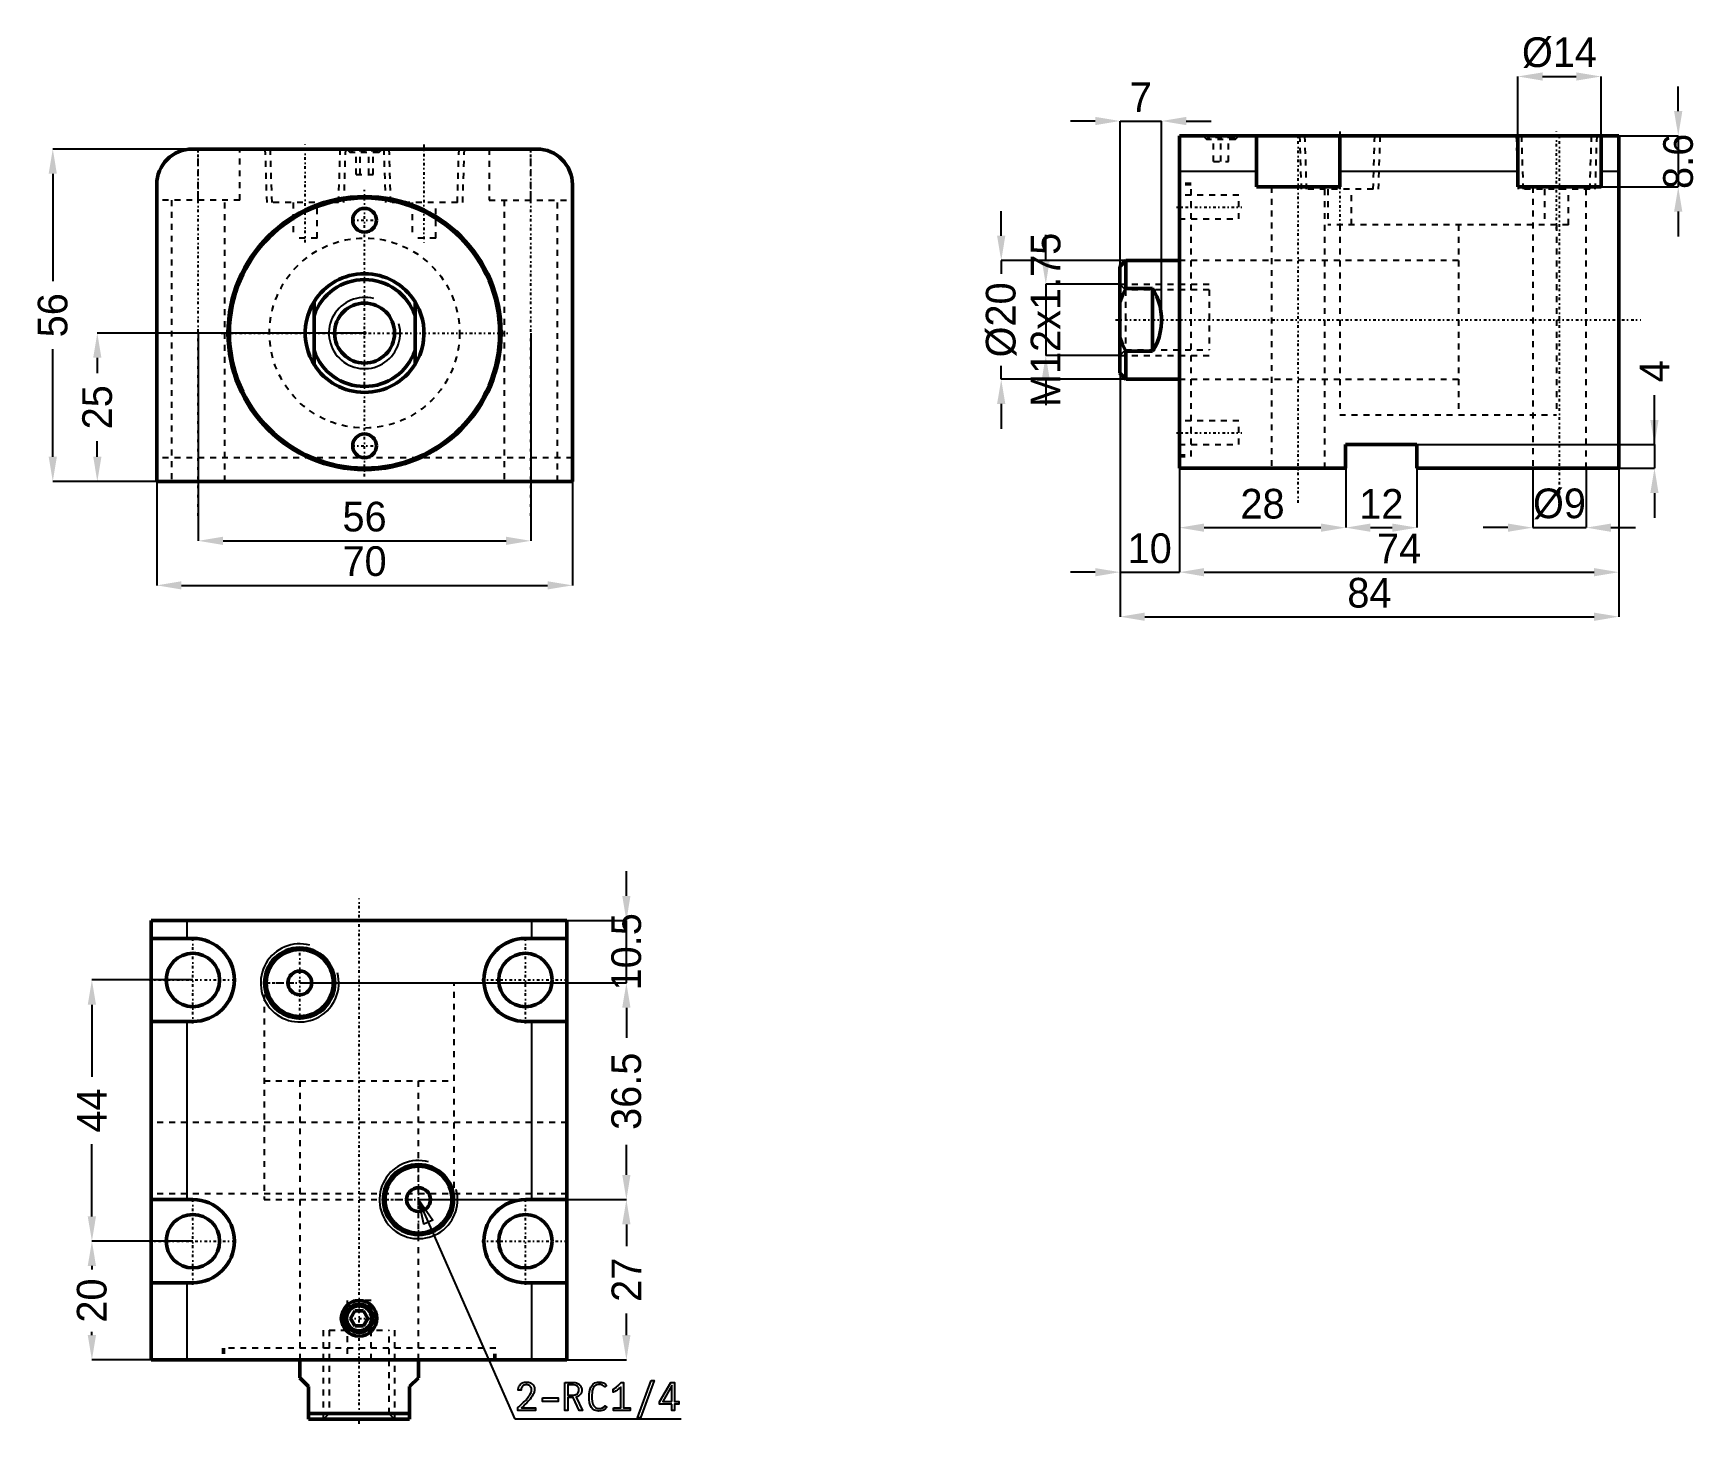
# Model space of a CAD drawing. Header units: millimetres. Extents: x -56 to 224, y -184 to 50.
import ezdxf

# ---------------------------------------------------------------- set-up
doc = ezdxf.new("R2010")
doc.units = ezdxf.units.MM
doc.linetypes.add('Center', pattern=[1.5, 0.45, -0.5, 0.05, -0.5])
doc.linetypes.add('Dashed', pattern=[2, 1, -1])
for name, color, linetype, lineweight in [('2d ConnectionPoints', 7, 'Continuous', 50), ('AM_0', 7, 'Continuous', 50), ('AM_4', 3, 'Continuous', 25), ('AM_5', 3, 'Continuous', 25), ('AM_7', 7, 'Center', 25), ('AM_9', 6, 'Dashed', 25)]:
    doc.layers.add(name, color=color, linetype=linetype, lineweight=lineweight)
doc.dimstyles.new('ISO-25', dxfattribs={"dimtxt": 2.5, "dimasz": 2.5, "dimexe": 1.25, "dimexo": 0.625, "dimtad": 1, "dimtxsty": 'Standard', "dimcen": 2.5, "dimadec": 0, "dimazin": 0, "dimtfac": 1, "dimtmove": 0, "dimatfit": 3, "dimfxl": 1, "dimarcsym": 0})

# ---------------------------------------------------------------- blocks, each defined once
blk = doc.blocks.new('1_RODcxhc_a_sd_32_20_IN_0_in_CXHC_A_IN_LA_32_20ST_0__CN_0')
at = {"layer": 'AM_0'}
for p, q in [((-8.5, -5.27), (-8.5, 5.27)), ((8.5, 5.27), (8.5, -5.27))]:
    blk.add_line(p, q, dxfattribs=at)
for points in [[(-8.5, 5.27), (-8.93, 4.51), (-9.29, 3.71), (-9.57, 2.89), (-9.79, 2.04), (-9.93, 1.18), (-10, 0.31), (-9.98, -0.56), (-9.9, -1.43), (-9.74, -2.29), (-9.5, -3.13), (-9.19, -3.94), (-8.81, -4.73), (-8.5, -5.27)], [(8.5, -5.27), (8.93, -4.51), (9.29, -3.71), (9.57, -2.89), (9.79, -2.04), (9.93, -1.18), (10, -0.31), (9.98, 0.56), (9.9, 1.43), (9.74, 2.29), (9.5, 3.13), (9.19, 3.94), (8.81, 4.73), (8.5, 5.27)]]:
    blk.add_lwpolyline(points, dxfattribs=at)
blk.add_circle((0, 0), 5.05, dxfattribs=at)
for radius, start, end in [(10, 31.7883, 148.2117), (9, 19.1881, 160.8119), (9, 199.1881, 340.8119), (10, 211.7883, 328.2117)]:
    blk.add_arc((0, 0), radius, start, end, dxfattribs=at)
at = {"layer": 'AM_5'}
blk.add_arc((0, 0), 6, 75, 15, dxfattribs=at)
blk = doc.blocks.new('2_bodycxhc_la_a_32_20_0_in_CXHC_A_IN_LA_32_20ST_0__CN_0')
at = {"layer": 'AM_0'}
for p, q in [((29, 31), (-29, 31)), ((-35, 25), (-35, -25)), ((35, -25), (35, 25)), ((-35, -25), (35, -25))]:
    blk.add_line(p, q, dxfattribs=at)
for centre, radius in [((0, 0), 23), ((0, 0), 22.75), ((0, 19), 2), ((0, -19), 2)]:
    blk.add_circle(centre, radius, dxfattribs=at)
for centre, start, end in [((-29, 25), 90, 180), ((29, 25), 0, 90)]:
    blk.add_arc(centre, 6, start, end, dxfattribs=at)
at = {"layer": 'AM_5', "linetype": 'Dashed'}
for p, q in [((-16.77, 31), (-16.48, 22)), ((-3.23, 31), (-3.52, 22)), ((3.23, 31), (3.52, 22)), ((16.77, 31), (16.48, 22))]:
    blk.add_line(p, q, dxfattribs=at)
at = {"layer": 'AM_7'}
for p, q in [((-10, 15.25), (-10, 31.75)), ((0, 31.03), (0, 30.37)), ((10, 31.75), (10, 15.25)), ((-28, -30.8), (-28, 30.8)), ((28, -30.8), (28, 30.8)), ((0, -24.15), (0, 24.15)), ((-2.1, 19), (2.1, 19)), ((-24.15, 0), (24.15, 0)), ((-2.1, -19), (2.1, -19))]:
    blk.add_line(p, q, dxfattribs=at)
at = {"layer": 'AM_9'}
for p, q in [((-28, 22.4), (-28, 31)), ((-21, 22.4), (-21, 31)), ((-15.91, 31), (-15.63, 22)), ((-4.37, 22), (-4.09, 31)), ((-3, 31), (-2.4, 30.4)), ((2.4, 30.4), (3, 31)), ((4.09, 31), (4.37, 22)), ((15.63, 22), (15.91, 31)), ((21, 31), (21, 22.4)), ((28, 22.4), (28, 31)), ((-2.1, 30.7), (-2.4, 30.4)), ((2.4, 30.4), (-2.4, 30.4)), ((2.1, 30.7), (-2.1, 30.7)), ((-1.44, 26.7), (-1.44, 30.7)), ((-0.72, 26.7), (-0.72, 30.7)), ((0.72, 26.7), (0.72, 30.7)), ((1.44, 26.7), (1.44, 30.7)), ((2.4, 30.4), (2.1, 30.7)), ((-1.44, 26.7), (1.44, 26.7)), ((-21, 22.4), (-35, 22.4)), ((-32.5, 22.4), (-32.5, -25)), ((-23.5, -25), (-23.5, 22.4)), ((-4.37, 22), (-15.63, 22)), ((-12, 22), (-12, 16)), ((-8, 16), (-8, 22)), ((15.63, 22), (4.37, 22)), ((8, 22), (8, 16)), ((12, 16), (12, 22)), ((21, 22.4), (35, 22.4)), ((23.5, 22.4), (23.5, -25)), ((32.5, -25), (32.5, 22.4)), ((-8, 16), (-12, 16)), ((12, 16), (8, 16)), ((35, -21), (-35, -21))]:
    blk.add_line(p, q, dxfattribs=at)
blk.add_circle((0, 0), 16, dxfattribs=at)
blk = doc.blocks.new('*D3')
at = {"layer": 'AM_5', "color": 0, "lineweight": -2}
for p, q in [((-35, -25), (-35, -42.5)), ((35, -25), (35, -42.5)), ((-30.83, -42.5), (30.83, -42.5))]:
    blk.add_line(p, q, dxfattribs=at)
at = {"layer": 'AM_5', "color": 0}
for points in [[(-30.83, -41.81), (-30.83, -43.19), (-35, -42.5)], [(30.83, -43.19), (30.83, -41.81), (35, -42.5)]]:
    blk.add_solid(points, dxfattribs=at)
at = {"layer": 'Defpoints', "color": 0}
for p in [(-35, -25), (35, -25), (35, -42.5)]:
    blk.add_point(p, dxfattribs=at)
at = {"layer": 'AM_5', "color": 0, "insert": (0, -38.45), "char_height": 5, "attachment_point": 5}
blk.add_mtext('70', dxfattribs=at)
blk = doc.blocks.new('*D4')
at = {"layer": 'AM_5', "color": 0, "lineweight": -2}
for p, q in [((-28, 0), (-28, -35)), ((28, 0), (28, -35)), ((-23.83, -35), (23.83, -35))]:
    blk.add_line(p, q, dxfattribs=at)
at = {"layer": 'AM_5', "color": 0}
for points in [[(-23.83, -34.31), (-23.83, -35.69), (-28, -35)], [(23.83, -35.69), (23.83, -34.31), (28, -35)]]:
    blk.add_solid(points, dxfattribs=at)
at = {"layer": 'Defpoints', "color": 0}
for p in [(-28, 0), (28, 0), (28, -35)]:
    blk.add_point(p, dxfattribs=at)
at = {"layer": 'AM_5', "color": 0, "insert": (0, -30.95), "char_height": 5, "attachment_point": 5}
blk.add_mtext('56', dxfattribs=at)
blk = doc.blocks.new('*D5')
at = {"layer": 'AM_5', "color": 0, "lineweight": -2}
for p, q in [((-29, 31), (-52.5, 31)), ((-52.5, 26.83), (-52.5, 8.72)), ((-52.5, -20.83), (-52.5, -2.72)), ((-35, -25), (-52.5, -25))]:
    blk.add_line(p, q, dxfattribs=at)
at = {"layer": 'AM_5', "color": 0}
for points in [[(-51.81, 26.83), (-53.19, 26.83), (-52.5, 31)], [(-53.19, -20.83), (-51.81, -20.83), (-52.5, -25)]]:
    blk.add_solid(points, dxfattribs=at)
at = {"layer": 'Defpoints', "color": 0}
for p in [(-52.5, 31), (-29, 31), (-35, -25)]:
    blk.add_point(p, dxfattribs=at)
at = {"layer": 'AM_5', "color": 0, "insert": (-52.5, 3), "char_height": 5, "attachment_point": 5, "rotation": 90}
blk.add_mtext('56', dxfattribs=at)
blk = doc.blocks.new('*D6')
at = {"layer": 'AM_5', "color": 0, "lineweight": -2}
for p, q in [((0, 0), (-45, 0)), ((-45, -4.17), (-45, -6.78)), ((-45, -20.83), (-45, -18.22)), ((-35, -25), (-45, -25))]:
    blk.add_line(p, q, dxfattribs=at)
at = {"layer": 'AM_5', "color": 0}
for points in [[(-44.31, -4.17), (-45.69, -4.17), (-45, 0)], [(-45.69, -20.83), (-44.31, -20.83), (-45, -25)]]:
    blk.add_solid(points, dxfattribs=at)
at = {"layer": 'Defpoints', "color": 0}
for p in [(-45, 0), (0, 0), (-35, -25)]:
    blk.add_point(p, dxfattribs=at)
at = {"layer": 'AM_5', "color": 0, "insert": (-45, -12.5), "char_height": 5, "attachment_point": 5, "rotation": 90}
blk.add_mtext('25', dxfattribs=at)
blk = doc.blocks.new('1_RODcxhc_a_sd_32_20_IN_0_in_CXHC_A_IN_LA_32_20ST_0__CN_2')
at = {"layer": 'AM_0'}
for p, q in [((-9, 10), (-10, 9)), ((-10, 9), (-10, -9)), ((0, 10), (-9, 10)), ((-9, 10), (-9, 5.27)), ((-4.5, 5.27), (-9, 5.27)), ((-4.5, 5.27), (-4.5, -5.27)), ((-9, -5.27), (-4.5, -5.27)), ((-9, -5.27), (-9, -10)), ((-10, -9), (-9, -10)), ((-9, -10), (0, -10))]:
    blk.add_line(p, q, dxfattribs=at)
for points in [[(-9, 5.27), (-9.55, 4.14), (-10, 2.96)], [(-4.5, -5.27), (-4.07, -4.51), (-3.71, -3.71), (-3.43, -2.89), (-3.21, -2.04), (-3.07, -1.18), (-3, -0.31), (-3.02, 0.56), (-3.1, 1.43), (-3.26, 2.29), (-3.5, 3.13), (-3.81, 3.94), (-4.19, 4.73), (-4.5, 5.27)], [(-10, -2.96), (-9.55, -4.13), (-9, -5.27)]]:
    blk.add_lwpolyline(points, dxfattribs=at)
at = {"layer": 'AM_5', "linetype": 'Dashed'}
for p, q in [((-10, 6), (5, 6)), ((-10, -6), (5, -6))]:
    blk.add_line(p, q, dxfattribs=at)
at = {"layer": 'AM_9'}
for p, q in [((63.5, 16), (47, 16)), ((47, 16), (47, -16)), ((63.5, 16), (63.5, -16)), ((47, 10), (0, 10)), ((-9.05, 5.05), (-10, 6)), ((5, 5.05), (-9.05, 5.05)), ((-9.05, 5.05), (-9.05, -5.05)), ((5, 5.05), (5, -5.05)), ((-10, -6), (-9.05, -5.05)), ((-9.05, -5.05), (5, -5.05)), ((0, -10), (47, -10)), ((47, -16), (63.5, -16))]:
    blk.add_line(p, q, dxfattribs=at)
blk = doc.blocks.new('2_bodycxhc_la_a_32_20_0_in_CXHC_A_IN_LA_32_20ST_0__CN_2')
at = {"layer": 'AM_0'}
for p, q in [((74, 31), (0, 31)), ((0, -25), (0, 31)), ((13, 22.4), (13, 31)), ((27, 31), (27, 22.4)), ((57, 22.4), (57, 31)), ((71, 31), (71, 22.4)), ((74, -25), (74, 31)), ((27, 22.4), (13, 22.4)), ((71, 22.4), (57, 22.4)), ((28, -21), (28, -25)), ((40, -21), (28, -21)), ((40, -25), (40, -21)), ((28, -25), (0, -25)), ((74, -25), (40, -25))]:
    blk.add_line(p, q, dxfattribs=at)
at = {"layer": 'AM_4'}
for p, q in [((13, 25), (0, 25)), ((57, 25), (27, 25)), ((74, 25), (71, 25))]:
    blk.add_line(p, q, dxfattribs=at)
at = {"layer": 'AM_5', "linetype": 'Dashed'}
for p, q in [((20.23, 31), (20.52, 22)), ((33.77, 31), (33.48, 22)), ((56.73, 31), (57.02, 22)), ((70.27, 31), (69.98, 22))]:
    blk.add_line(p, q, dxfattribs=at)
at = {"layer": 'AM_7'}
for p, q in [((7, 31.03), (7, 30.37)), ((27, 31.75), (27, 15.25)), ((63.5, 15.25), (63.5, 31.75)), ((20, -30.8), (20, 30.8)), ((64, -30.8), (64, 30.8)), ((-0.5, 19), (10.5, 19)), ((-10.75, 0), (77.7, 0)), ((-0.5, -19), (10.5, -19))]:
    blk.add_line(p, q, dxfattribs=at)
at = {"layer": 'AM_9'}
for p, q in [((4, 31), (4.6, 30.4)), ((9.4, 30.4), (10, 31)), ((21.09, 31), (21.37, 22)), ((32.63, 22), (32.91, 31)), ((57.59, 31), (57.87, 22)), ((69.13, 22), (69.41, 31)), ((4.9, 30.7), (4.6, 30.4)), ((9.4, 30.4), (4.6, 30.4)), ((9.1, 30.7), (4.9, 30.7)), ((5.75, 26.7), (5.75, 30.7)), ((7, 26.7), (7, 30.7)), ((8.25, 26.7), (8.25, 30.7)), ((9.4, 30.4), (9.1, 30.7)), ((5.75, 26.7), (8.25, 26.7)), ((2, 23), (0, 23)), ((2, 22.75), (0, 22.75)), ((2, -23), (2, 23)), ((10, 21), (0, 21)), ((10, 17), (10, 21)), ((15.5, 22.4), (15.5, -25)), ((32.63, 22), (21.37, 22)), ((24.5, -25), (24.5, 22.4)), ((25, 22), (25, 16)), ((29, 16), (29, 22)), ((69.13, 22), (57.87, 22)), ((59.5, 22.4), (59.5, -25)), ((61.5, 22), (61.5, 16)), ((65.5, 16), (65.5, 22)), ((68.5, -25), (68.5, 22.4)), ((0, 17), (10, 17)), ((65.5, 16), (25, 16)), ((27, 16), (27, -16)), ((63.5, 16), (63.5, -16)), ((27, 10), (0, 10)), ((0, -10), (27, -10)), ((27, -16), (63.5, -16)), ((10, -17), (0, -17)), ((10, -21), (10, -17)), ((0, -21), (10, -21)), ((0, -22.75), (2, -22.75)), ((0, -23), (2, -23))]:
    blk.add_line(p, q, dxfattribs=at)
blk = doc.blocks.new('*D22')
at = {"layer": 'AM_5', "color": 0, "lineweight": -2}
for p, q in [((165.21, -18.78), (165.21, -32.78)), ((137.21, -22.78), (137.21, -32.78)), ((141.37, -32.78), (161.04, -32.78))]:
    blk.add_line(p, q, dxfattribs=at)
at = {"layer": 'AM_5', "color": 0}
for points in [[(141.37, -32.09), (141.37, -33.48), (137.21, -32.78)], [(161.04, -33.48), (161.04, -32.09), (165.21, -32.78)]]:
    blk.add_solid(points, dxfattribs=at)
at = {"layer": 'Defpoints', "color": 0}
for p in [(165.21, -18.78), (137.21, -22.78), (165.21, -32.78)]:
    blk.add_point(p, dxfattribs=at)
at = {"layer": 'AM_5', "color": 0, "insert": (151.21, -28.78), "char_height": 5, "attachment_point": 5}
blk.add_mtext('28', dxfattribs=at)
blk = doc.blocks.new('*D23')
at = {"layer": 'AM_5', "color": 0, "lineweight": -2}
for p, q in [((137.21, -22.78), (137.21, -40.28)), ((211.21, -22.78), (211.21, -40.28)), ((141.37, -40.28), (207.04, -40.28))]:
    blk.add_line(p, q, dxfattribs=at)
at = {"layer": 'AM_5', "color": 0}
for points in [[(141.37, -39.59), (141.37, -40.98), (137.21, -40.28)], [(207.04, -40.98), (207.04, -39.59), (211.21, -40.28)]]:
    blk.add_solid(points, dxfattribs=at)
at = {"layer": 'Defpoints', "color": 0}
for p in [(137.21, -22.78), (211.21, -22.78), (211.21, -40.28)]:
    blk.add_point(p, dxfattribs=at)
at = {"layer": 'AM_5', "color": 0, "insert": (174.21, -36.28), "char_height": 5, "attachment_point": 5}
blk.add_mtext('74', dxfattribs=at)
blk = doc.blocks.new('*D24')
at = {"layer": 'AM_5', "color": 0, "lineweight": -2}
for p, q in [((127.21, 2.22), (127.21, -47.78)), ((211.21, -22.78), (211.21, -47.78)), ((131.37, -47.78), (207.04, -47.78))]:
    blk.add_line(p, q, dxfattribs=at)
at = {"layer": 'AM_5', "color": 0}
for points in [[(131.37, -47.09), (131.37, -48.48), (127.21, -47.78)], [(207.04, -48.48), (207.04, -47.09), (211.21, -47.78)]]:
    blk.add_solid(points, dxfattribs=at)
at = {"layer": 'Defpoints', "color": 0}
for p in [(127.21, 2.22), (211.21, -22.78), (211.21, -47.78)]:
    blk.add_point(p, dxfattribs=at)
at = {"layer": 'AM_5', "color": 0, "insert": (169.21, -43.78), "char_height": 5, "attachment_point": 5}
blk.add_mtext('84', dxfattribs=at)
blk = doc.blocks.new('*D25')
at = {"layer": 'AM_5', "color": 0, "lineweight": -2}
for p, q in [((165.21, -18.78), (165.21, -32.78)), ((177.21, -22.78), (177.21, -32.78)), ((169.37, -32.78), (173.04, -32.78))]:
    blk.add_line(p, q, dxfattribs=at)
at = {"layer": 'AM_5', "color": 0}
for points in [[(169.37, -32.09), (169.37, -33.48), (165.21, -32.78)], [(173.04, -33.48), (173.04, -32.09), (177.21, -32.78)]]:
    blk.add_solid(points, dxfattribs=at)
at = {"layer": 'Defpoints', "color": 0}
for p in [(165.21, -18.78), (177.21, -22.78), (177.21, -32.78)]:
    blk.add_point(p, dxfattribs=at)
at = {"layer": 'AM_5', "color": 0, "insert": (171.21, -28.78), "char_height": 5, "attachment_point": 5}
blk.add_mtext('12', dxfattribs=at)
blk = doc.blocks.new('*D26')
at = {"layer": 'AM_5', "color": 0, "lineweight": -2}
for p, q in [((217.21, -18.78), (217.21, -10.45)), ((165.21, -18.78), (217.21, -18.78)), ((217.21, -18.78), (217.21, -22.78)), ((177.21, -22.78), (217.21, -22.78)), ((217.21, -26.95), (217.21, -31.12))]:
    blk.add_line(p, q, dxfattribs=at)
at = {"layer": 'AM_5', "color": 0}
for points in [[(216.51, -14.62), (217.9, -14.62), (217.21, -18.78)], [(217.9, -26.95), (216.51, -26.95), (217.21, -22.78)]]:
    blk.add_solid(points, dxfattribs=at)
at = {"layer": 'Defpoints', "color": 0}
for p in [(165.21, -18.78), (177.21, -22.78), (217.21, -22.78)]:
    blk.add_point(p, dxfattribs=at)
at = {"layer": 'AM_5', "color": 0, "insert": (217.21, -6.45), "char_height": 5, "attachment_point": 5, "rotation": 90}
blk.add_mtext('4', dxfattribs=at)
blk = doc.blocks.new('*D27')
at = {"layer": 'AM_5', "color": 0, "lineweight": -2}
for p, q in [((196.71, -22.78), (196.71, -32.78)), ((205.71, -22.78), (205.71, -32.78)), ((192.54, -32.78), (188.37, -32.78)), ((196.71, -32.78), (205.71, -32.78)), ((209.87, -32.78), (214.04, -32.78))]:
    blk.add_line(p, q, dxfattribs=at)
at = {"layer": 'AM_5', "color": 0}
for points in [[(192.54, -33.48), (192.54, -32.09), (196.71, -32.78)], [(209.87, -32.09), (209.87, -33.48), (205.71, -32.78)]]:
    blk.add_solid(points, dxfattribs=at)
at = {"layer": 'Defpoints', "color": 0}
for p in [(196.71, -22.78), (205.71, -22.78), (205.71, -32.78)]:
    blk.add_point(p, dxfattribs=at)
at = {"layer": 'AM_5', "color": 0, "insert": (201.21, -28.78), "char_height": 5, "attachment_point": 5}
blk.add_mtext('Ø9', dxfattribs=at)
blk = doc.blocks.new('*D28')
at = {"layer": 'AM_5', "color": 0, "lineweight": -2}
for p, q in [((194.21, 33.22), (194.21, 43.22)), ((198.37, 43.22), (204.04, 43.22)), ((208.21, 33.22), (208.21, 43.22))]:
    blk.add_line(p, q, dxfattribs=at)
at = {"layer": 'AM_5', "color": 0}
for points in [[(198.37, 43.91), (198.37, 42.52), (194.21, 43.22)], [(204.04, 42.52), (204.04, 43.91), (208.21, 43.22)]]:
    blk.add_solid(points, dxfattribs=at)
at = {"layer": 'Defpoints', "color": 0}
for p in [(208.21, 43.22), (194.21, 33.22), (208.21, 33.22)]:
    blk.add_point(p, dxfattribs=at)
at = {"layer": 'AM_5', "color": 0, "insert": (201.21, 47.22), "char_height": 5, "attachment_point": 5}
blk.add_mtext('Ø14', dxfattribs=at)
blk = doc.blocks.new('*D29')
at = {"layer": 'AM_5', "color": 0, "lineweight": -2}
for p, q in [((221.21, 37.38), (221.21, 41.55)), ((208.21, 33.22), (221.21, 33.22)), ((221.21, 33.22), (221.21, 24.62)), ((208.21, 24.62), (221.21, 24.62)), ((221.21, 20.45), (221.21, 16.28))]:
    blk.add_line(p, q, dxfattribs=at)
at = {"layer": 'AM_5', "color": 0}
for points in [[(220.51, 37.38), (221.9, 37.38), (221.21, 33.22)], [(221.9, 20.45), (220.51, 20.45), (221.21, 24.62)]]:
    blk.add_solid(points, dxfattribs=at)
at = {"layer": 'Defpoints', "color": 0}
for p in [(208.21, 33.22), (208.21, 24.62), (221.21, 24.62)]:
    blk.add_point(p, dxfattribs=at)
at = {"layer": 'AM_5', "color": 0, "insert": (221.21, 28.92), "char_height": 5, "attachment_point": 5, "rotation": 90}
blk.add_mtext('8.6', dxfattribs=at)
blk = doc.blocks.new('*D30')
at = {"layer": 'AM_5', "color": 0, "lineweight": -2}
for p, q in [((127.21, 2.22), (127.21, -40.28)), ((137.21, -22.78), (137.21, -40.28)), ((123.04, -40.28), (118.87, -40.28)), ((127.21, -40.28), (137.21, -40.28)), ((141.37, -40.28), (145.54, -40.28))]:
    blk.add_line(p, q, dxfattribs=at)
at = {"layer": 'AM_5', "color": 0}
for points in [[(123.04, -40.98), (123.04, -39.59), (127.21, -40.28)], [(141.37, -39.59), (141.37, -40.98), (137.21, -40.28)]]:
    blk.add_solid(points, dxfattribs=at)
at = {"layer": 'Defpoints', "color": 0}
for p in [(127.21, 2.22), (137.21, -22.78), (137.21, -40.28)]:
    blk.add_point(p, dxfattribs=at)
at = {"layer": 'AM_5', "color": 0, "insert": (132.21, -36.28), "char_height": 5, "attachment_point": 5}
blk.add_mtext('10', dxfattribs=at)
blk = doc.blocks.new('*D31')
at = {"layer": 'AM_5', "color": 0, "lineweight": -2}
for p, q in [((123.04, 35.72), (118.87, 35.72)), ((127.21, 2.22), (127.21, 35.72)), ((127.21, 35.72), (134.21, 35.72)), ((134.21, 2.22), (134.21, 35.72)), ((138.37, 35.72), (142.54, 35.72))]:
    blk.add_line(p, q, dxfattribs=at)
at = {"layer": 'AM_5', "color": 0}
for points in [[(123.04, 35.02), (123.04, 36.41), (127.21, 35.72)], [(138.37, 36.41), (138.37, 35.02), (134.21, 35.72)]]:
    blk.add_solid(points, dxfattribs=at)
at = {"layer": 'Defpoints', "color": 0}
for p in [(134.21, 35.72), (127.21, 2.22), (134.21, 2.22)]:
    blk.add_point(p, dxfattribs=at)
at = {"layer": 'AM_5', "color": 0, "insert": (130.71, 39.72), "char_height": 5, "attachment_point": 5}
blk.add_mtext('7', dxfattribs=at)
blk = doc.blocks.new('*D32')
at = {"layer": 'AM_5', "color": 0, "lineweight": -2}
for p, q in [((107.21, 16.38), (107.21, 20.55)), ((128.21, 12.22), (107.21, 12.22)), ((107.21, 12.22), (107.21, 9.97)), ((107.21, -7.78), (107.21, -5.53)), ((128.21, -7.78), (107.21, -7.78)), ((107.21, -11.95), (107.21, -16.12))]:
    blk.add_line(p, q, dxfattribs=at)
at = {"layer": 'AM_5', "color": 0}
for points in [[(106.51, 16.38), (107.9, 16.38), (107.21, 12.22)], [(107.9, -11.95), (106.51, -11.95), (107.21, -7.78)]]:
    blk.add_solid(points, dxfattribs=at)
at = {"layer": 'Defpoints', "color": 0}
for p in [(107.21, 12.22), (128.21, 12.22), (128.21, -7.78)]:
    blk.add_point(p, dxfattribs=at)
at = {"layer": 'AM_5', "color": 0, "insert": (107.21, 2.22), "char_height": 5, "attachment_point": 5, "rotation": 90}
blk.add_mtext('Ø20', dxfattribs=at)
blk = doc.blocks.new('*D33')
at = {"layer": 'AM_5', "color": 0, "lineweight": -2}
for p, q in [((114.71, 12.38), (114.71, 16.55)), ((127.21, 8.22), (114.71, 8.22)), ((114.71, 8.22), (114.71, -3.78)), ((127.21, -3.78), (114.71, -3.78)), ((114.71, -7.95), (114.71, -12.12))]:
    blk.add_line(p, q, dxfattribs=at)
at = {"layer": 'AM_5', "color": 0}
for points in [[(114.01, 12.38), (115.4, 12.38), (114.71, 8.22)], [(115.4, -7.95), (114.01, -7.95), (114.71, -3.78)]]:
    blk.add_solid(points, dxfattribs=at)
at = {"layer": 'Defpoints', "color": 0}
for p in [(127.21, 8.22), (114.71, -3.78), (127.21, -3.78)]:
    blk.add_point(p, dxfattribs=at)
at = {"layer": 'AM_5', "color": 0, "insert": (114.71, 2.22), "char_height": 5, "attachment_point": 5, "rotation": 90}
blk.add_mtext('M12x1.75', dxfattribs=at)
blk = doc.blocks.new('1_RODcxhc_a_sd_32_20_IN_0_in_CXHC_A_IN_LA_32_20ST_0__CN_4')
at = {"layer": 'AM_0'}
for p, q in [((-10, 0), (-10, -3)), ((10, -3), (10, 0)), ((-8.5, -4.5), (-10, -3)), ((-8.5, -10), (-8.5, -4.5)), ((10, -3), (8.5, -4.5)), ((8.5, -4.5), (8.5, -10)), ((-8.5, -9), (8.5, -9)), ((-8.5, -10), (8.5, -10))]:
    blk.add_line(p, q, dxfattribs=at)
at = {"layer": 'AM_5', "linetype": 'Dashed'}
for p, q in [((-6, -10), (-6, 5)), ((6, -10), (6, 5))]:
    blk.add_line(p, q, dxfattribs=at)
at = {"layer": 'AM_7'}
blk.add_line((0, -10.75), (0, 77.7), dxfattribs=at)
at = {"layer": 'AM_9'}
for p, q in [((-16, 63.5), (16, 63.5)), ((-16, 63.5), (-16, 47)), ((16, 47), (16, 63.5)), ((-16, 47), (16, 47)), ((-10, 47), (-10, 0)), ((10, 0), (10, 47)), ((-5.053, 5), (5.053, 5)), ((-5.053, 5), (-5.053, -9.053)), ((5.053, -9.053), (5.053, 5)), ((-5.053, -9.053), (-6, -10)), ((-5.053, -9.053), (5.053, -9.053)), ((6, -10), (5.053, -9.053))]:
    blk.add_line(p, q, dxfattribs=at)
blk = doc.blocks.new('2_bodycxhc_la_a_32_20_0_in_CXHC_A_IN_LA_32_20ST_0__CN_4')
at = {"layer": 'AM_0'}
for p, q in [((35, 74), (-35, 74)), ((-35, 74), (-35, 0)), ((35, 74), (35, 0)), ((-35, 71), (-28, 71)), ((28, 71), (35, 71)), ((-28, 57), (-35, 57)), ((35, 57), (28, 57)), ((-35, 27), (-28, 27)), ((28, 27), (35, 27)), ((-28, 13), (-35, 13)), ((35, 13), (28, 13)), ((-0.72, 8.25), (-1.44, 7)), ((-1.44, 7), (-0.72, 5.75)), ((0.72, 8.25), (-0.72, 8.25)), ((-0.72, 5.75), (0.72, 5.75)), ((1.44, 7), (0.72, 8.25)), ((0.72, 5.75), (1.44, 7)), ((35, 0), (-35, 0))]:
    blk.add_line(p, q, dxfattribs=at)
for centre, radius in [((-28, 64), 4.5), ((-10, 63.5), 5.91), ((-10, 63.5), 5.63), ((28, 64), 4.5), ((-10, 63.5), 2), ((10, 27), 5.91), ((10, 27), 5.63), ((10, 27), 2), ((-28, 20), 4.5), ((28, 20), 4.5), ((0, 7), 3), ((0, 7), 2.4), ((0, 7), 2.1)]:
    blk.add_circle(centre, radius, dxfattribs=at)
for centre, start, end in [((-28, 64), 270, 90), ((28, 64), 90, 270), ((-28, 20), 270, 90), ((28, 20), 90, 270)]:
    blk.add_arc(centre, 7, start, end, dxfattribs=at)
at = {"layer": 'AM_4'}
for p, q in [((-29, 74), (-29, 71)), ((29, 74), (29, 71)), ((-29, 57), (-29, 27)), ((29, 57), (29, 27)), ((-29, 13), (-29, 0)), ((29, 13), (29, 0))]:
    blk.add_line(p, q, dxfattribs=at)
at = {"layer": 'AM_5'}
for centre in [(-10, 63.5), (10, 27)]:
    blk.add_arc(centre, 6.58, 75, 15, dxfattribs=at)
at = {"layer": 'AM_7'}
for p, q in [((-28, 56.65), (-28, 71.35)), ((28, 56.65), (28, 71.35)), ((-10, 57.29), (-10, 69.71)), ((-35.35, 64), (-20.65, 64)), ((-16.21, 63.5), (-3.79, 63.5)), ((20.65, 64), (35.35, 64)), ((10, 20.79), (10, 33.21)), ((-28, 12.65), (-28, 27.35)), ((3.79, 27), (16.21, 27)), ((28, 12.65), (28, 27.35)), ((-35.35, 20), (-20.65, 20)), ((20.65, 20), (35.35, 20)), ((-3.15, 7), (3.15, 7))]:
    blk.add_line(p, q, dxfattribs=at)
at = {"layer": 'AM_9'}
for p, q in [((-16, 63.5), (16, 63.5)), ((-16, 63.5), (-16, 27)), ((16, 27), (16, 63.5)), ((35, 40), (-35, 40)), ((35, 28), (-35, 28)), ((-16, 27), (16, 27)), ((-10, 27), (-10, 0)), ((10, 0), (10, 27)), ((2, 10), (-2, 10)), ((-2, 10), (-2, 0)), ((2, 0), (2, 10)), ((23, 2), (-23, 2)), ((-23, 2), (-23, 0)), ((-22.75, 2), (-22.75, 0)), ((22.75, 0), (22.75, 2)), ((23, 0), (23, 2))]:
    blk.add_line(p, q, dxfattribs=at)
blk = doc.blocks.new('*D42')
at = {"layer": 'AM_5', "color": 0, "lineweight": -2}
for p, q in [((-28.91, -152.97), (-45.91, -152.97)), ((-45.91, -157.14), (-45.91, -157.72)), ((-45.91, -168.8), (-45.91, -168.22)), ((-35.91, -172.97), (-45.91, -172.97))]:
    blk.add_line(p, q, dxfattribs=at)
at = {"layer": 'AM_5', "color": 0}
for points in [[(-45.22, -157.14), (-46.61, -157.14), (-45.91, -152.97)], [(-46.61, -168.8), (-45.22, -168.8), (-45.91, -172.97)]]:
    blk.add_solid(points, dxfattribs=at)
at = {"layer": 'Defpoints', "color": 0}
for p in [(-45.91, -152.97), (-28.91, -152.97), (-35.91, -172.97)]:
    blk.add_point(p, dxfattribs=at)
at = {"layer": 'AM_5', "color": 0, "insert": (-45.91, -162.97), "char_height": 5, "attachment_point": 5, "rotation": 90}
blk.add_mtext('20', dxfattribs=at)
blk = doc.blocks.new('*D43')
at = {"layer": 'AM_5', "color": 0, "lineweight": -2}
for p, q in [((-28.91, -108.97), (-45.91, -108.97)), ((-45.91, -113.14), (-45.91, -125.3)), ((-45.91, -148.8), (-45.91, -136.64)), ((-28.91, -152.97), (-45.91, -152.97))]:
    blk.add_line(p, q, dxfattribs=at)
at = {"layer": 'AM_5', "color": 0}
for points in [[(-45.22, -113.14), (-46.61, -113.14), (-45.91, -108.97)], [(-46.61, -148.8), (-45.22, -148.8), (-45.91, -152.97)]]:
    blk.add_solid(points, dxfattribs=at)
at = {"layer": 'Defpoints', "color": 0}
for p in [(-45.91, -108.97), (-28.91, -108.97), (-28.91, -152.97)]:
    blk.add_point(p, dxfattribs=at)
at = {"layer": 'AM_5', "color": 0, "insert": (-45.91, -130.97), "char_height": 5, "attachment_point": 5, "rotation": 90}
blk.add_mtext('44', dxfattribs=at)
blk = doc.blocks.new('*D44')
at = {"layer": 'AM_5', "color": 0, "lineweight": -2}
for p, q in [((9.09, -145.97), (44.09, -145.97)), ((44.09, -150.14), (44.09, -153.8)), ((44.09, -168.8), (44.09, -165.14)), ((34.09, -172.97), (44.09, -172.97))]:
    blk.add_line(p, q, dxfattribs=at)
at = {"layer": 'AM_5', "color": 0}
for points in [[(44.78, -150.14), (43.39, -150.14), (44.09, -145.97)], [(43.39, -168.8), (44.78, -168.8), (44.09, -172.97)]]:
    blk.add_solid(points, dxfattribs=at)
at = {"layer": 'Defpoints', "color": 0}
for p in [(9.09, -145.97), (34.09, -172.97), (44.09, -172.97)]:
    blk.add_point(p, dxfattribs=at)
at = {"layer": 'AM_5', "color": 0, "insert": (44.09, -159.47), "char_height": 5, "attachment_point": 5, "rotation": 90}
blk.add_mtext('27', dxfattribs=at)
blk = doc.blocks.new('*D45')
at = {"layer": 'AM_5', "color": 0, "lineweight": -2}
for p, q in [((44.09, -94.8), (44.09, -90.64)), ((34.09, -98.97), (44.09, -98.97)), ((44.09, -109.47), (44.09, -98.97)), ((-10.91, -109.47), (44.09, -109.47)), ((44.09, -113.64), (44.09, -117.8))]:
    blk.add_line(p, q, dxfattribs=at)
at = {"layer": 'AM_5', "color": 0}
for points in [[(43.39, -94.8), (44.78, -94.8), (44.09, -98.97)], [(44.78, -113.64), (43.39, -113.64), (44.09, -109.47)]]:
    blk.add_solid(points, dxfattribs=at)
at = {"layer": 'Defpoints', "color": 0}
for p in [(34.09, -98.97), (44.09, -98.97), (-10.91, -109.47)]:
    blk.add_point(p, dxfattribs=at)
at = {"layer": 'AM_5', "color": 0, "insert": (44.09, -104.22), "char_height": 5, "attachment_point": 5, "rotation": 90}
blk.add_mtext('10.5', dxfattribs=at)
blk = doc.blocks.new('*D46')
at = {"layer": 'AM_5', "color": 0, "lineweight": -2}
for p, q in [((-10.91, -109.47), (44.09, -109.47)), ((44.09, -113.64), (44.09, -118.72)), ((44.09, -141.8), (44.09, -136.72)), ((9.09, -145.97), (44.09, -145.97))]:
    blk.add_line(p, q, dxfattribs=at)
at = {"layer": 'AM_5', "color": 0}
for points in [[(44.78, -113.64), (43.39, -113.64), (44.09, -109.47)], [(43.39, -141.8), (44.78, -141.8), (44.09, -145.97)]]:
    blk.add_solid(points, dxfattribs=at)
at = {"layer": 'Defpoints', "color": 0}
for p in [(-10.91, -109.47), (44.09, -109.47), (9.09, -145.97)]:
    blk.add_point(p, dxfattribs=at)
at = {"layer": 'AM_5', "color": 0, "insert": (44.09, -127.72), "char_height": 5, "attachment_point": 5, "rotation": 90}
blk.add_mtext('36.5', dxfattribs=at)

msp = doc.modelspace()

# ---------------------------------------------------------------- linework, layer by layer
at = {"layer": '2d ConnectionPoints'}
for p in [(0, 0), (137.208, 2.216), (-0.913, -172.97)]:
    msp.add_point(p, dxfattribs=at)
at = {"layer": 'AM_5'}
for p, q in [((25.337, -182.97), (9.087, -145.97)), ((53.337, -182.97), (25.337, -182.97))]:
    msp.add_line(p, q, dxfattribs=at)
for points in [[(9.087, -145.97), (11.525, -149.45), (10, -150.12), (9.087, -145.97)], [(48.269, -176.432), (48.763, -176.432), (46.481, -182.705), (45.987, -182.705), (48.269, -176.432)], [(25.984, -180.859), (25.984, -180.859), (26.198, -180.663), (26.503, -180.377), (26.503, -180.377), (26.789, -180.101), (26.969, -179.921), (26.969, -179.921), (27.141, -179.74), (27.388, -179.456), (27.388, -179.456), (27.621, -179.156), (27.768, -178.948), (27.768, -178.948), (27.898, -178.74), (28.039, -178.444), (28.039, -178.444), (28.114, -178.167), (28.129, -177.992), (28.129, -177.992), (28.124, -177.894), (28.101, -177.756), (28.101, -177.756), (28.058, -177.627), (28.018, -177.547), (28.018, -177.547), (27.971, -177.473), (27.887, -177.374), (27.887, -177.374), (27.788, -177.291), (27.714, -177.245), (27.714, -177.245), (27.635, -177.206), (27.509, -177.164), (27.509, -177.164), (27.375, -177.142), (27.281, -177.138), (27.281, -177.138), (27.176, -177.142), (27.029, -177.165), (27.029, -177.165), (26.892, -177.208), (26.806, -177.248), (26.806, -177.248), (26.726, -177.296), (26.621, -177.383), (26.621, -177.383), (26.531, -177.488), (26.481, -177.568), (26.481, -177.568), (26.439, -177.655), (26.393, -177.797), (26.393, -177.797), (26.369, -177.953), (26.364, -178.064), (25.877, -178.064), (25.877, -178.064), (25.884, -177.897), (25.924, -177.665), (25.924, -177.665), (25.997, -177.454), (26.065, -177.326), (26.065, -177.326), (26.146, -177.209), (26.286, -177.055), (26.286, -177.055), (26.451, -176.928), (26.574, -176.858), (26.574, -176.858), (26.704, -176.801), (26.91, -176.739), (26.91, -176.739), (27.128, -176.705), (27.281, -176.699), (27.281, -176.699), (27.423, -176.705), (27.629, -176.736), (27.629, -176.736), (27.827, -176.795), (27.953, -176.848), (27.953, -176.848), (28.073, -176.914), (28.234, -177.033), (28.234, -177.033), (28.372, -177.177), (28.452, -177.287), (28.452, -177.287), (28.519, -177.407), (28.592, -177.602), (28.592, -177.602), (28.632, -177.816), (28.639, -177.97), (28.639, -177.97), (28.628, -178.143), (28.57, -178.409), (28.57, -178.409), (28.462, -178.683), (28.363, -178.87), (28.363, -178.87), (28.249, -179.056), (28.063, -179.324), (28.063, -179.324), (27.861, -179.581), (27.718, -179.746), (27.718, -179.746), (27.563, -179.913), (27.303, -180.184), (27.303, -180.184), (27.01, -180.479), (26.796, -180.69), (26.452, -181.028), (28.779, -181.031), (28.779, -181.47), (25.812, -181.47), (25.812, -181.015), (25.984, -180.859)], [(33.753, -176.757), (35.125, -176.757), (35.125, -176.757), (35.265, -176.763), (35.473, -176.792), (35.473, -176.792), (35.677, -176.845), (35.81, -176.894), (35.81, -176.894), (35.938, -176.955), (36.113, -177.068), (36.113, -177.068), (36.267, -177.209), (36.358, -177.318), (36.358, -177.318), (36.436, -177.439), (36.52, -177.642), (36.52, -177.642), (36.565, -177.871), (36.574, -178.038), (36.574, -178.038), (36.563, -178.222), (36.507, -178.472), (36.507, -178.472), (36.403, -178.691), (36.308, -178.82), (36.308, -178.82), (36.194, -178.934), (36, -179.078), (36, -179.078), (35.777, -179.19), (35.612, -179.247), (36.691, -181.502), (36.165, -181.502), (35.112, -179.325), (35.04, -179.325), (34.234, -179.325), (34.234, -181.47), (33.753, -181.47), (33.753, -176.757)], [(34.897, -178.902), (34.897, -178.902), (35.035, -178.9), (35.225, -178.887), (35.225, -178.887), (35.397, -178.864), (35.502, -178.842), (35.502, -178.842), (35.598, -178.813), (35.729, -178.75), (35.729, -178.75), (35.845, -178.663), (35.913, -178.592), (35.913, -178.592), (35.971, -178.509), (36.033, -178.357), (36.033, -178.357), (36.067, -178.172), (36.074, -178.031), (36.074, -178.031), (36.062, -177.852), (35.999, -177.625), (35.999, -177.625), (35.883, -177.449), (35.776, -177.36), (35.776, -177.36), (35.651, -177.291), (35.442, -177.215), (35.442, -177.215), (35.206, -177.175), (35.034, -177.167), (34.234, -177.167), (34.234, -178.902), (34.897, -178.902)], [(39.469, -181.58), (39.469, -181.58), (39.152, -181.556), (38.739, -181.428), (38.739, -181.428), (38.401, -181.191), (38.218, -180.973), (38.218, -180.973), (38.068, -180.706), (37.906, -180.22), (37.906, -180.22), (37.818, -179.63), (37.802, -179.179), (37.802, -179.179), (37.82, -178.703), (37.913, -178.085), (37.913, -178.085), (38.088, -177.582), (38.249, -177.312), (38.249, -177.312), (38.443, -177.091), (38.792, -176.852), (38.792, -176.852), (39.21, -176.723), (39.528, -176.699), (39.528, -176.699), (39.831, -176.722), (40.233, -176.843), (40.233, -176.843), (40.569, -177.067), (40.756, -177.274), (40.444, -177.528), (40.444, -177.528), (40.356, -177.435), (40.223, -177.32), (40.223, -177.32), (40.086, -177.234), (39.994, -177.193), (39.994, -177.193), (39.902, -177.161), (39.769, -177.127), (39.769, -177.127), (39.642, -177.109), (39.56, -177.105), (39.56, -177.105), (39.376, -177.114), (39.129, -177.163), (39.129, -177.163), (38.918, -177.253), (38.798, -177.336), (38.798, -177.336), (38.692, -177.437), (38.557, -177.619), (38.557, -177.619), (38.452, -177.839), (38.398, -178.007), (38.398, -178.007), (38.355, -178.192), (38.309, -178.505), (38.309, -178.505), (38.284, -178.858), (38.28, -179.117), (38.28, -179.117), (38.291, -179.498), (38.352, -179.999), (38.352, -179.999), (38.465, -180.414), (38.569, -180.643), (38.569, -180.643), (38.698, -180.832), (38.945, -181.036), (38.945, -181.036), (39.254, -181.147), (39.495, -181.168), (39.495, -181.168), (39.748, -181.149), (40.075, -181.048), (40.075, -181.048), (40.341, -180.862), (40.483, -180.69), (40.772, -180.95), (40.772, -180.95), (40.595, -181.177), (40.251, -181.423), (40.251, -181.423), (39.813, -181.555), (39.469, -181.58)], [(41.945, -181.054), (43.141, -181.054), (43.141, -177.537), (43.141, -177.537), (43.076, -177.602), (42.968, -177.703), (42.968, -177.703), (42.844, -177.809), (42.754, -177.882), (42.754, -177.882), (42.66, -177.954), (42.518, -178.057), (42.518, -178.057), (42.375, -178.153), (42.28, -178.213), (42.28, -178.213), (42.186, -178.268), (42.056, -178.334), (42.056, -178.334), (41.938, -178.381), (41.867, -178.402), (41.867, -177.908), (41.867, -177.908), (41.956, -177.866), (42.095, -177.786), (42.095, -177.786), (42.243, -177.685), (42.346, -177.607), (42.346, -177.607), (42.45, -177.524), (42.6, -177.394), (42.6, -177.394), (42.745, -177.259), (42.839, -177.167), (42.839, -177.167), (42.927, -177.076), (43.046, -176.948), (43.046, -176.948), (43.147, -176.83), (43.206, -176.757), (43.622, -176.757), (43.622, -181.054), (44.707, -181.054), (44.707, -181.47), (41.945, -181.47), (41.945, -181.054)], [(51.762, -180.43), (49.656, -180.43), (49.656, -180.007), (51.573, -176.757), (52.217, -176.757), (52.217, -179.991), (52.919, -179.991), (52.919, -180.43), (52.217, -180.43), (52.217, -181.47), (51.762, -181.47), (51.762, -180.43)], [(51.768, -179.991), (51.768, -177.303), (50.215, -179.991), (51.768, -179.991)], [(29.987, -179.377), (32.587, -179.377), (32.587, -179.962), (29.987, -179.962), (29.987, -179.377)]]:
    msp.add_lwpolyline(points, dxfattribs=at)

# ---------------------------------------------------------------- block references
for name, p in [('2_bodycxhc_la_a_32_20_0_in_CXHC_A_IN_LA_32_20ST_0__CN_2', (137.208, 2.216)), ('2_bodycxhc_la_a_32_20_0_in_CXHC_A_IN_LA_32_20ST_0__CN_0', (0, 0)), ('1_RODcxhc_a_sd_32_20_IN_0_in_CXHC_A_IN_LA_32_20ST_0__CN_2', (137.208, 2.216)), ('1_RODcxhc_a_sd_32_20_IN_0_in_CXHC_A_IN_LA_32_20ST_0__CN_0', (0, 0)), ('1_RODcxhc_a_sd_32_20_IN_0_in_CXHC_A_IN_LA_32_20ST_0__CN_4', (-0.913, -172.97)), ('2_bodycxhc_la_a_32_20_0_in_CXHC_A_IN_LA_32_20ST_0__CN_4', (-0.913, -172.97))]:
    msp.add_blockref(name, p)

# ---------------------------------------------------------------- dimensions: what is measured, and where the dimension line sits
for base, p1, p2, text, picture, middle in [((208.208, 43.216), (194.208, 33.216), (208.208, 33.216), 'Ø14', '*D28', (201.208, 43.216)), ((134.208, 35.716), (127.208, 2.216), (134.208, 2.216), '7', '*D31', (130.708, 35.716)), ((28, -35), (-28, 0), (28, 0), '56', '*D4', (0, -35)), ((137.208, -40.284), (127.208, 2.216), (137.208, -22.784), '10', '*D30', (132.208, -40.284)), ((211.208, -47.784), (127.208, 2.216), (211.208, -22.784), '84', '*D24', (169.208, -47.784)), ((165.208, -32.784), (137.208, -22.784), (165.208, -18.784), '28', '*D22', (151.208, -32.784)), ((177.208, -32.784), (165.208, -18.784), (177.208, -22.784), '12', '*D25', (171.208, -32.784)), ((35, -42.5), (-35, -25), (35, -25), '70', '*D3', (0, -42.5)), ((211.208, -40.284), (137.208, -22.784), (211.208, -22.784), '74', '*D23', (174.208, -40.284)), ((205.708, -32.784), (196.708, -22.784), (205.708, -22.784), 'Ø9', '*D27', (201.208, -32.784))]:
    dim = msp.add_linear_dim(base=base, p1=p1, p2=p2, text=text, dimstyle='ISO-25', override={"dimtxt": 5, "dimasz": 4.166667, "dimexe": 0, "dimexo": 0, "dimgap": 1.5}, dxfattribs=at)
    dim.commit()
    dim.dimension.update_dxf_attribs({"geometry": picture, "text_midpoint": middle, "dimtype": 160})
for base, p1, p2, text, picture, middle in [((221.208, 24.616), (208.208, 33.216), (208.208, 24.616), '8.6', '*D29', (221.208, 28.916)), ((-52.5, 31), (-35, -25), (-29, 31), '56', '*D5', (-52.5, 3)), ((107.208, 12.216), (128.208, -7.784), (128.208, 12.216), 'Ø20', '*D32', (107.208, 2.216)), ((114.708, -3.784), (127.208, 8.216), (127.208, -3.784), 'M12x1.75', '*D33', (114.708, 2.216)), ((-45, 0), (-35, -25), (0, 0), '25', '*D6', (-45, -12.5)), ((217.208, -22.784), (165.208, -18.784), (177.208, -22.784), '4', '*D26', (217.208, -6.451)), ((44.087, -98.97), (-10.913, -109.47), (34.087, -98.97), '10.5', '*D45', (44.087, -104.22)), ((-45.913, -108.97), (-28.913, -152.97), (-28.913, -108.97), '44', '*D43', (-45.913, -130.97)), ((44.087, -109.47), (9.087, -145.97), (-10.913, -109.47), '36.5', '*D46', (44.087, -127.72)), ((44.087, -172.97), (9.087, -145.97), (34.087, -172.97), '27', '*D44', (44.087, -159.47)), ((-45.913, -152.97), (-35.913, -172.97), (-28.913, -152.97), '20', '*D42', (-45.913, -162.97))]:
    dim = msp.add_linear_dim(base=base, p1=p1, p2=p2, angle=90, text=text, dimstyle='ISO-25', override={"dimtxt": 5, "dimasz": 4.166667, "dimexe": 0, "dimexo": 0, "dimgap": 1.5}, dxfattribs=at)
    dim.commit()
    dim.dimension.update_dxf_attribs({"geometry": picture, "text_midpoint": middle, "dimtype": 160, "text_rotation": 90})

doc.saveas('drawing.dxf')
